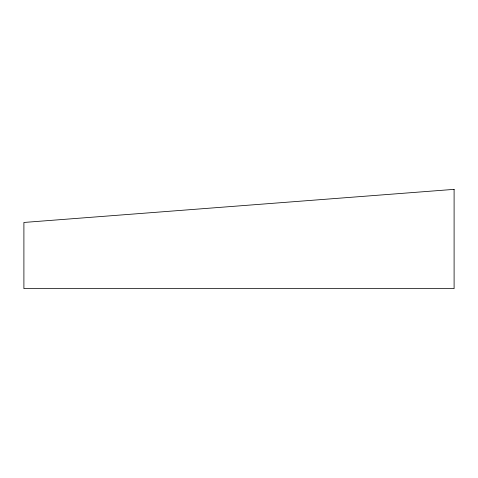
<?xml version="1.0" encoding="UTF-8"?>
<svg xmlns="http://www.w3.org/2000/svg" width="478" height="478" viewBox="0 0 478 478"><rect width="100%" height="100%" fill="white"/><g stroke="black" fill="none" stroke-linecap="round" stroke-linejoin="round"><path stroke-width="0.72" d="M454.1 189.36L23.9 222.455L23.9 288.64L454.1 288.64L454.1 189.36"/></g></svg>
